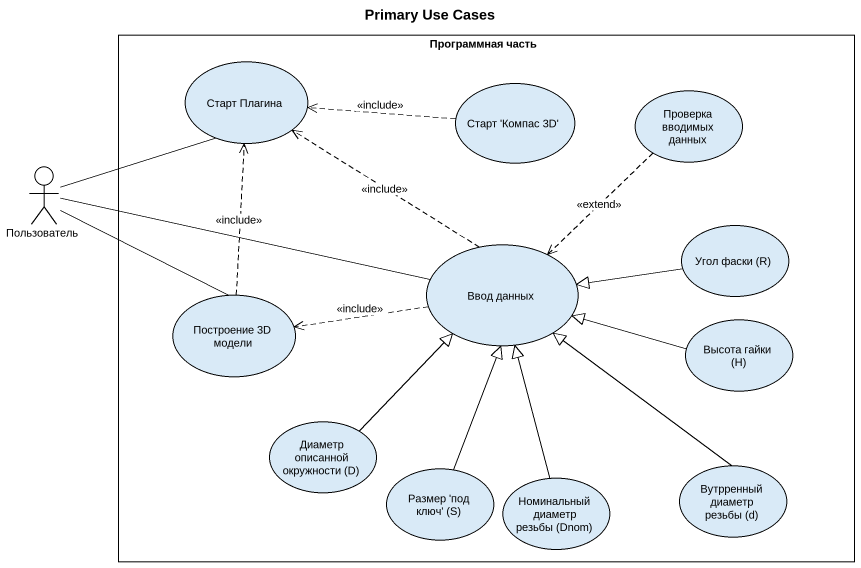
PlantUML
@startuml
title Primary Use Cases
rectangle "Программная часть" as Программная_часть {
  usecase "Старт Плагина" as Старт_Плагина
  usecase "Старт 'Компас 3D'" as Старт_Компас_3D
  usecase "Проверка вводимых данных" as Проверка_вводимых_данных
  usecase "Угол фаски (R)" as Угол_фаски_R
  usecase "Ввод данных" as Ввод_данных
  usecase "Построение 3D модели" as Построение_3D_модели
  usecase "Высота гайки (H)" as Высота_гайки_H
  usecase "Диаметр описанной окружности (D)" as Диаметр_описанной
  usecase "Размер 'под ключ' (S)" as Размер_под_ключ_S
  usecase "Вутрренный диаметр резьбы (d)" as Вутрренный_диаметр_резьбы_d
  usecase "Номинальный диаметр резьбы (Dnom)" as Номинальный_диаметр_резьбы
}
actor Пользователь
Старт_Компас_3D .left.> Старт_Плагина : <<include>>
Проверка_вводимых_данных ..> Ввод_данных : <<extend>>
Пользователь -right- Старт_Плагина
Пользователь -right- Ввод_данных
Пользователь -- Построение_3D_модели
Угол_фаски_R -left-|> Ввод_данных
Ввод_данных .up.> Старт_Плагина : <<include>>
Ввод_данных .left.> Построение_3D_модели : <<include>>
Построение_3D_модели .up.> Старт_Плагина : <<include>>
Высота_гайки_H -left-|> Ввод_данных
Диаметр_описанной -up-|> Ввод_данных
Размер_под_ключ_S -up-|> Ввод_данных
Вутрренный_диаметр_резьбы_d -up-|> Ввод_данных
Номинальный_диаметр_резьбы -up-|> Ввод_данных
@enduml
